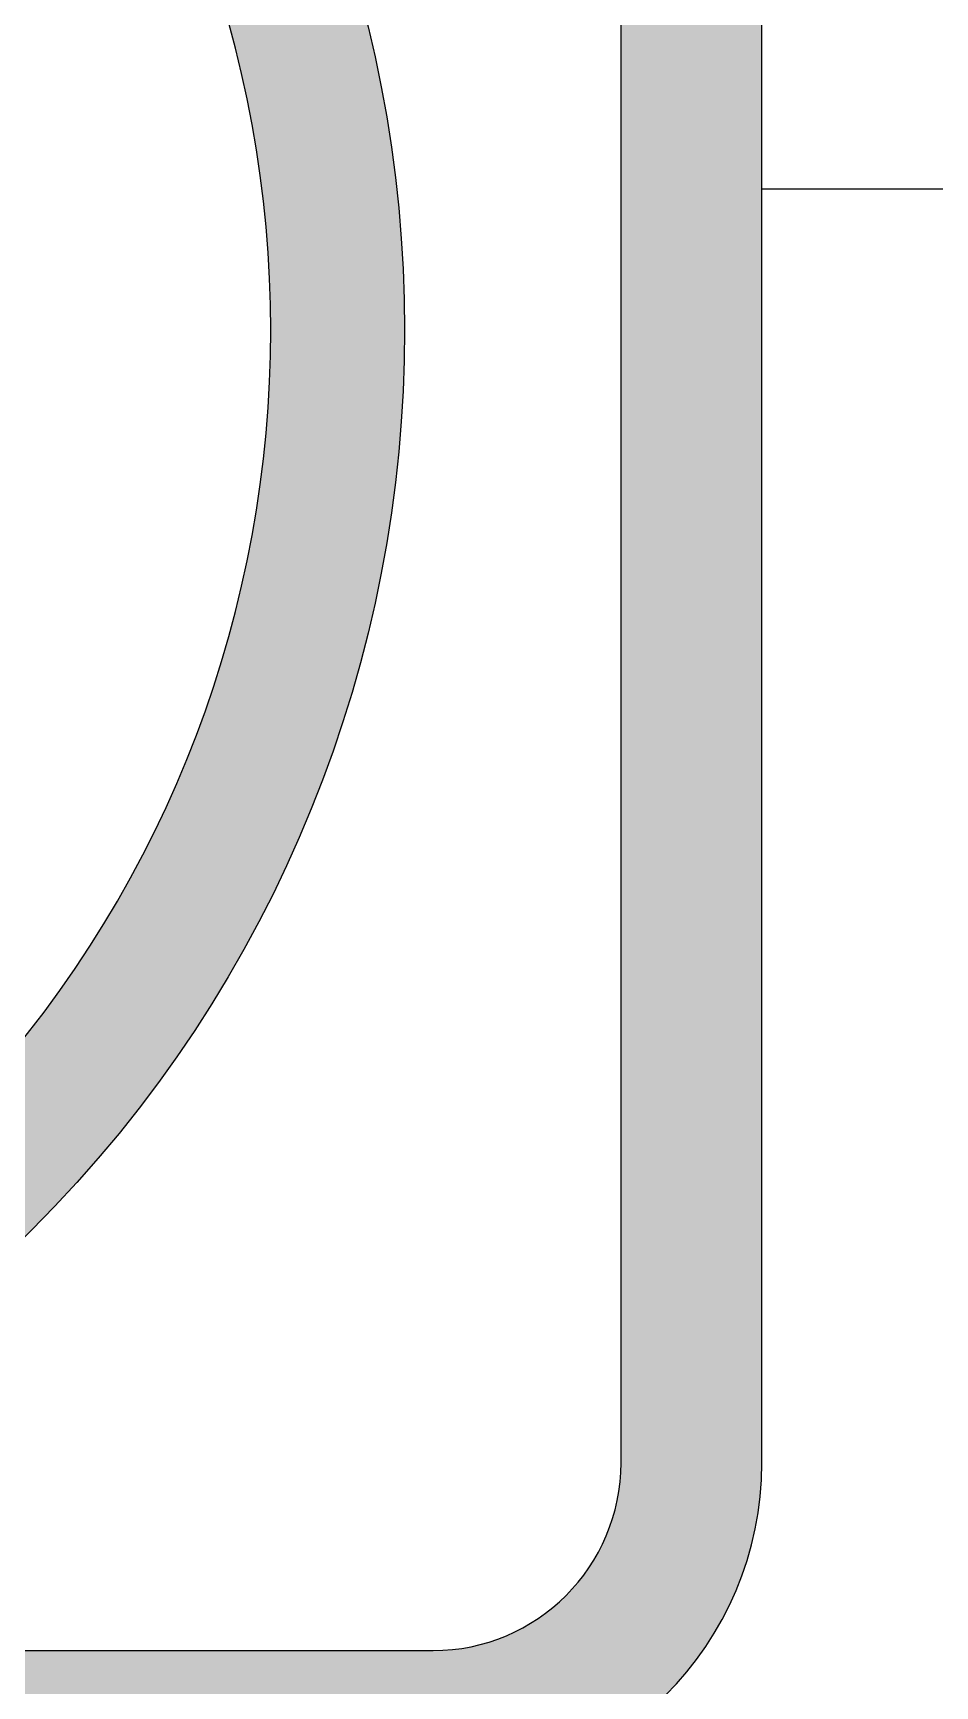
# Model space of a CAD drawing. Header units: millimetres. Extents: x 188.6 to 263.2, y 40.1 to 120.1.
# Drawn here: x 198.2405 to 198.3933, y 109.0638 to 109.3437 of the extents above; entities that cross this region are included whole.
import ezdxf

# ---------------------------------------------------------------- set-up
doc = ezdxf.new("R2010")
doc.units = ezdxf.units.MM
for name, color, linetype in [('INC-PLACAS', 1, 'Continuous'), ('INC-SINALIZAÇÃO', 88, 'Continuous'), ('INC-TEXTO', 7, 'Continuous')]:
    doc.layers.add(name, color=color, linetype=linetype)
doc.styles.add('60-100', font='romans.shx', dxfattribs={"height": 0.16})
doc.styles.add('60-75', font='romans.shx', dxfattribs={"height": 0.12})
doc.dimstyles.new('SETAS75', dxfattribs={"dimtxt": 0.16, "dimasz": 0.15, "dimexe": 0.15, "dimexo": 0, "dimgap": 0.1, "dimtad": 1, "dimzin": 10, "dimdsep": 46, "dimtxsty": '60-100', "dimblk1": 'OPEN', "dimblk2": 'OPEN', "dimsah": 1, "dimcen": 0, "dimclrd": 244, "dimclre": 244, "dimclrt": 7, "dimadec": 0, "dimazin": 0, "dimtfac": 1, "dimtix": 1, "dimtmove": 2, "dimatfit": 3, "dimldrblk": 'OPEN', "dimfxl": 0.15, "dimtolj": 1, "dimtzin": 6, "dimarcsym": 0})

# ---------------------------------------------------------------- blocks, each defined once
blk = doc.blocks.new('PLACA_S4')
at = {"layer": 'INC-PLACAS'}
h = blk.add_hatch(color=10, dxfattribs=at)
h.dxf.hatch_style = 1
h.paths.add_polyline_path([(0.4437929497093729, 0.5000000069834579), (-0.4437929497089126, 0.5000000069834579, 0.4142135623725839), (-0.4999999999973507, 0.4437929566951179), (-0.4999999999980272, 0.0562070502885794, 0.414213562369837), (-0.4437929497135296, 3.2604e-12), (0.4437929497188939, -8.1617e-12, 0.4142135623889166), (0.5000000000135784, 0.0562070502881124), (0.4999999999976293, 0.4437929566975144, 0.4142135623610426)])
h.paths.add_polyline_path([(0.4437929497089499, 0.4759112711471773, -0.4142135623610426), (0.4759112641613485, 0.4437929566961003), (0.4759112641772976, 0.0562070502899109, -0.4142135623889172), (0.4437929497164143, 0.0240887358281191), (-0.4437929497154597, 0.0240887358395411, -0.4142135623698379), (-0.4759112641617464, 0.0562070502862973), (-0.4759112641610699, 0.4437929566950761, -0.4142135623725843), (-0.4437929497089126, 0.4759112711471773)], flags=16)
edge = h.paths.add_edge_path(flags=0)
edge.add_ellipse((0.221107602879826, 0.2500000034942786), major_axis=(0.1539865564436567, 0.1539865564436566), ratio=0.9999999999998932, start_angle=0, end_angle=360)
edge = h.paths.add_edge_path(flags=0)
edge.add_ellipse((0.221107602879826, 0.2500000034942786), major_axis=(0.1378049134048116, 0.1378049134048115), ratio=0.999999999999982, start_angle=1.8766893428863796, end_angle=178.1233106571136, ccw=False)
edge.add_line((0.3543256894868527, 0.392243912740934), (0.2442639906981829, 0.2821822139521053))
edge.add_ellipse((0.2368844628805675, 0.2708899882491096), major_axis=(0.0095386527386833, 0.0095386527386833), ratio=0.9999999999983042, start_angle=-45.000000000048374, end_angle=11.835176669325278, ccw=False)
edge.add_line((0.2503741549503928, 0.270889988248873), (0.2503741549503928, 0.2542257612801653))
edge.add_line((0.2503741549503928, 0.2542257612801653), (0.3708629584471652, 0.374714564776869))
edge.add_ellipse((0.221107602879826, 0.2500000034942786), major_axis=(0.1378049134048111, 0.137804913404811), ratio=0.9999999999999852, start_angle=185.212851510384, end_angle=354.7871484896159, ccw=False)
edge.add_line((0.0963930415971434, 0.1002446479270036), (0.1476566162916562, 0.1515082226214872))
edge.add_line((0.1476566162916562, 0.1515082226214872), (0.1135899993677536, 0.1515082226214872))
edge.add_line((0.1135899993677536, 0.1515082226214872), (0.0788636936333449, 0.1167819168870283))
h.paths.add_polyline_path([(0.1110974080897478, 0.3950828474371519), (0.1379105528593385, 0.3950828474371519), (0.1379105528593385, 0.3515814037627933), (0.1511095440713461, 0.3515814037627933), (0.1245039804745431, 0.3022450595908594), (0.0978984168777402, 0.3515814037627933), (0.1110974080897478, 0.3515814037627933)], flags=0)
h.paths.add_polyline_path([(0.1917781555119973, 0.3950828474371519), (0.2183837191088003, 0.345746503265218), (0.2051847278967927, 0.345746503265218), (0.2051847278967926, 0.3022450595908594), (0.1783715831272019, 0.3022450595908594), (0.1783715831272019, 0.345746503265218), (0.1651725919151943, 0.345746503265218)], flags=0)
edge = h.paths.add_edge_path(flags=0)
edge.add_ellipse((0.0891333645425761, 0.2708899882491096), major_axis=(0.005450658707825201, -0.0054506587078253), ratio=0.9999999999980403, start_angle=134.9999999999439, end_angle=225.0000000000561, ccw=False)
edge.add_line((0.0891333645421507, 0.2785983837175081), (0.2368844628809246, 0.2785983837175081))
edge.add_ellipse((0.2368844628805675, 0.2708899882491096), major_axis=(0.0054506587078253, 0.005450658707825201), ratio=0.9999999999952204, start_angle=-45.00000000013699, end_angle=45.00000000013699, ccw=False)
edge.add_line((0.2445928583490371, 0.2708899882490176), (0.2445928583490371, 0.1649979146915038))
edge.add_ellipse((0.2368844628805675, 0.164997914691412), major_axis=(0.005450658707825201, -0.0054506587078253), ratio=0.9999999999952204, start_angle=314.99999999986306, end_angle=405.00000000013694, ccw=False)
edge.add_line((0.2368844628809243, 0.1572895192230134), (0.0891333645421507, 0.1572895192230135))
edge.add_ellipse((0.0891333645425761, 0.164997914691412), major_axis=(0.005450658707825302, 0.005450658707825302), ratio=0.99999999999804, start_angle=134.9999999999439, end_angle=225.0000000000562, ccw=False)
edge.add_line((0.0814249690741065, 0.164997914691435), (0.0814249690741065, 0.2708899882490865))
edge = h.paths.add_edge_path(flags=0)
edge.add_ellipse((0.1143569629880972, 0.2600992932120789), major_axis=(5.11e-14, 0.0101594323789032), ratio=0.8631304727479049, start_angle=0, end_angle=360)
edge = h.paths.add_edge_path(flags=0)
edge.add_ellipse((0.0990907741529839, 0.2425798711255993), major_axis=(0.0040879940308581, -0.0040879940308581), ratio=0.9999999999986574, start_angle=134.9999999999615, end_angle=225.0000000000385, ccw=False)
edge.add_line((0.0990907741503002, 0.2483611677262161), (0.129377375717435, 0.248361167726216))
edge.add_ellipse((0.1293773757147107, 0.2425798711255993), major_axis=(0.0040879940308689, 0.0040879940308689), ratio=0.9999999999970997, start_angle=-45.000000000083105, end_angle=45.00000000008322, ccw=False)
edge.add_line((0.1351586723160665, 0.2425798711255657), (0.1351586723160665, 0.2075254457260498))
edge.add_ellipse((0.1328461536754588, 0.2075254457258779), major_axis=(0.0016351976123463, 0.0016351976123463), ratio=0.9999999999968043, start_angle=225.0000000000916, end_angle=314.9999999999084, ccw=False)
edge.add_line((0.1328461536748409, 0.2052129270850855), (0.130561228876478, 0.2052129270850855))
edge.add_ellipse((0.130561228875834, 0.2075254457258779), major_axis=(0.0016351976123418, -0.0016351976123418), ratio=0.9999999999929116, start_angle=225.0000000002031, end_angle=314.99999999979696, ccw=False)
edge.add_line((0.1282487102352263, 0.2075254457260758), (0.1282487102352263, 0.2334140210022634))
edge.add_ellipse((0.1273237027789804, 0.2334140210023179), major_axis=(0.0006540790449451001, 0.0006540790449451001), ratio=0.9999999999954092, start_angle=-45.00000000013151, end_angle=45.0000000001315)
edge.add_line((0.1273237027787543, 0.2343390284586349), (0.1267462634566799, 0.2343390284586349))
edge.add_ellipse((0.1267462634564538, 0.2334140210023179), major_axis=(0.0006540790449451001, -0.0006540790449451001), ratio=0.9999999999954092, start_angle=134.9999999998685, end_angle=225.0000000001315)
edge.add_line((0.1258212560005631, 0.233414021003121), (0.1258212560005631, 0.1695477354507582))
edge.add_ellipse((0.1235087373599413, 0.1695477354505783), major_axis=(0.0016351976123519, -0.0016351976123519), ratio=0.9999999999993022, start_angle=314.99999999998, end_angle=405.00000000002, ccw=False)
edge.add_line((0.123508737357154, 0.1672352168088765), (0.1188536507320348, 0.1672352168088764))
edge.add_ellipse((0.1188536507292213, 0.1695477354505783), major_axis=(0.0016351976123463, -0.0016351976123463), ratio=0.9999999999968043, start_angle=225.0000000000915, end_angle=314.9999999999084, ccw=False)
edge.add_line((0.1165411320885994, 0.1695477354507844), (0.1165411320885994, 0.2054233371871669))
edge.add_ellipse((0.1142286134479917, 0.2054233371873124), major_axis=(0.0016351976123519, 0.0016351976123519), ratio=0.9999999999993022, start_angle=-45.00000000001999, end_angle=45.00000000001999)
edge.add_line((0.1142286134474003, 0.2077358558281048), (0.1139692657333664, 0.2077358558281048))
edge.add_ellipse((0.1139692657327487, 0.2054233371873124), major_axis=(0.0016351976123463, 0.0016351976123463), ratio=0.9999999999968043, start_angle=45.00000000009152, end_angle=134.9999999999084)
edge.add_line((0.1116567470921268, 0.2054233371871064), (0.1116567470921268, 0.1695477354506897))
edge.add_ellipse((0.1093442284515333, 0.1695477354505783), major_axis=(0.0016351976123519, -0.0016351976123519), ratio=0.9999999999993022, start_angle=314.99999999998, end_angle=405.00000000002, ccw=False)
edge.add_line((0.1093442284487461, 0.1672352168088764), (0.1049594125105928, 0.1672352168088765))
edge.add_ellipse((0.1049594125077533, 0.1695477354505783), major_axis=(0.0016351976123418, -0.0016351976123418), ratio=0.9999999999929116, start_angle=224.9999999996646, end_angle=314.99999999979696, ccw=False)
edge.add_line((0.1026468938675009, 0.1695477354499404), (0.1026468938675009, 0.233414021002229))
edge.add_ellipse((0.1017218864112408, 0.2334140210023179), major_axis=(0.0006540790449451001, 0.0006540790449451001), ratio=0.9999999999954092, start_angle=-45.00000000013151, end_angle=45.0000000001315)
edge.add_line((0.1017218864110147, 0.2343390284586348), (0.1011444470889545, 0.2343390284586349))
edge.add_ellipse((0.1011444470887284, 0.2334140210023179), major_axis=(0.0006540790449451001, -0.0006540790449451001), ratio=0.9999999999954092, start_angle=134.9999999998685, end_angle=225.0000000001315)
edge.add_line((0.1002194396324683, 0.233414021002229), (0.1002194396324682, 0.2075254457260417))
edge.add_ellipse((0.0979069209918748, 0.2075254457258779), major_axis=(0.0016351976123418, 0.0016351976123418), ratio=0.9999999999929116, start_angle=225.0000000002031, end_angle=314.99999999979696, ccw=False)
edge.add_line((0.0979069209912308, 0.2052129270850855), (0.0956219961928679, 0.2052129270850855))
edge.add_ellipse((0.09562199619225, 0.2075254457258779), major_axis=(0.0016351976123463, -0.0016351976123463), ratio=0.9999999999968043, start_angle=224.999999999553, end_angle=314.9999999999084, ccw=False)
edge.add_line((0.0933094775516281, 0.2075254457261058), (0.0933094775516281, 0.2425798711255252))
edge = h.paths.add_edge_path(flags=0)
edge.add_ellipse((0.1623650911496952, 0.2600992932120789), major_axis=(1.407e-13, 0.0101594323789032), ratio=0.8631304727479049, start_angle=0, end_angle=360)
edge = h.paths.add_edge_path(flags=0)
edge.add_ellipse((0.1470989023145961, 0.2425798711255993), major_axis=(0.0040879940308581, -0.0040879940308581), ratio=0.9999999999986574, start_angle=134.9999999999615, end_angle=225.0000000000385, ccw=False)
edge.add_line((0.1470989023119123, 0.2483611677262161), (0.1773855038790473, 0.2483611677262161))
edge.add_ellipse((0.177385503876323, 0.2425798711255993), major_axis=(0.004087994030868, -0.004087994030868), ratio=0.9999999999975834, start_angle=45.00000000006929, end_angle=134.9999999999308, ccw=False)
edge.add_line((0.1831668004776787, 0.2425798711255657), (0.1831668004776787, 0.2075254457260498))
edge.add_ellipse((0.1808542818370711, 0.2075254457258779), major_axis=(0.0016351976123463, 0.0016351976123463), ratio=0.9999999999968043, start_angle=225.0000000000916, end_angle=314.9999999999084, ccw=False)
edge.add_line((0.1808542818364533, 0.2052129270850855), (0.178569357038064, 0.2052129270850855))
edge.add_ellipse((0.1785693570374462, 0.2075254457258779), major_axis=(0.0016351976123463, -0.0016351976123463), ratio=0.9999999999968043, start_angle=225.0000000000915, end_angle=314.9999999999084, ccw=False)
edge.add_line((0.1762568383968244, 0.207525445726084), (0.1762568383968243, 0.2334140210022977))
edge.add_ellipse((0.1753318309405927, 0.2334140210023179), major_axis=(0.0006540790449451001, 0.0006540790449451001), ratio=0.9999999999954092, start_angle=-45.00000000013151, end_angle=45.0000000001315)
edge.add_line((0.1753318309403667, 0.2343390284586349), (0.1747543916182781, 0.2343390284586349))
edge.add_ellipse((0.1747543916180518, 0.2334140210023179), major_axis=(0.0006540790449451001, -0.0006540790449451001), ratio=0.9999999999954092, start_angle=134.9999999998685, end_angle=225.0000000001315)
edge.add_line((0.1738293841618201, 0.2334140210022976), (0.1738293841618201, 0.1695477354499005))
edge.add_ellipse((0.1715168655215535, 0.1695477354505783), major_axis=(0.0016351976123519, -0.0016351976123519), ratio=0.9999999999993022, start_angle=314.99999999998, end_angle=405.00000000002, ccw=False)
edge.add_line((0.1715168655187662, 0.1672352168088764), (0.1668617788936329, 0.1672352168088764))
edge.add_ellipse((0.1668617788908193, 0.1695477354505783), major_axis=(0.0016351976123519, 0.0016351976123519), ratio=0.9999999999899036, start_angle=134.9999999997108, end_angle=225.0000000002893, ccw=False)
edge.add_line((0.1645492602502117, 0.1695477354507502), (0.1645492602502116, 0.2054233371871669))
edge.add_ellipse((0.162236741609604, 0.2054233371873124), major_axis=(0.0016351976123519, 0.0016351976123519), ratio=0.9999999999993022, start_angle=-45.00000000001999, end_angle=45.00000000001999)
edge.add_line((0.1622367416090124, 0.2077358558281048), (0.1619773938949385, 0.2077358558281049))
edge.add_ellipse((0.1619773938943467, 0.2054233371873124), major_axis=(0.0016351976123519, -0.0016351976123519), ratio=0.9999999999993022, start_angle=134.99999999998, end_angle=225.00000000002)
edge.add_line((0.1596648752537532, 0.2054233371872012), (0.1596648752537533, 0.1695477354507846))
edge.add_ellipse((0.1573523566131314, 0.1695477354505783), major_axis=(0.0016351976123463, 0.0016351976123463), ratio=0.9999999999968043, start_angle=225.0000000000916, end_angle=314.9999999999084, ccw=False)
edge.add_line((0.1573523566103178, 0.1672352168088764), (0.152967540672179, 0.1672352168088764))
edge.add_ellipse((0.1529675406693656, 0.1695477354505783), major_axis=(0.0016351976123463, -0.0016351976123463), ratio=0.9999999999968043, start_angle=225.0000000000915, end_angle=314.9999999999084, ccw=False)
edge.add_line((0.150655022029099, 0.1695477354499267), (0.150655022029099, 0.2334140210022371))
edge.add_ellipse((0.1497300145728531, 0.2334140210023179), major_axis=(0.0006540790449451001, 0.0006540790449451001), ratio=0.9999999999719122, start_angle=-45.00000000080465, end_angle=45.00000000080465)
edge.add_line((0.1497300145726006, 0.2343390284586349), (0.1491525752505789, 0.2343390284586349))
edge.add_ellipse((0.1491525752503264, 0.2334140210023179), major_axis=(0.0006540790449376, 0.0006540790449376), ratio=0.9999999999948578, start_angle=45.0000000001473, end_angle=134.9999999998526)
edge.add_line((0.1482275677940805, 0.233414021002237), (0.1482275677940805, 0.2075254457260498))
edge.add_ellipse((0.1459150491534729, 0.2075254457258779), major_axis=(0.0016351976123463, 0.0016351976123463), ratio=0.9999999999968043, start_angle=225.0000000000916, end_angle=314.9999999999084, ccw=False)
edge.add_line((0.145915049152855, 0.2052129270850855), (0.143630124354492, 0.2052129270850855))
edge.add_ellipse((0.143630124353848, 0.2075254457258779), major_axis=(0.0016351976123418, -0.0016351976123418), ratio=0.9999999999929116, start_angle=224.9999999996646, end_angle=314.99999999979696, ccw=False)
edge.add_line((0.1413176057132262, 0.207525445726132), (0.1413176057132262, 0.2425798711254722))
edge = h.paths.add_edge_path(flags=0)
edge.add_ellipse((0.2103732193112933, 0.2600992932120789), major_axis=(1.407e-13, 0.0101594323789032), ratio=0.8631304727479049, start_angle=0, end_angle=360)
edge = h.paths.add_edge_path(flags=0)
edge.add_ellipse((0.1951070304762084, 0.2425798711255993), major_axis=(0.004087994030868, 0.004087994030868), ratio=0.9999999999975834, start_angle=45.00000000006929, end_angle=134.9999999999308, ccw=False)
edge.add_line((0.195107030473484, 0.2483611677262161), (0.2253936320406189, 0.2483611677262161))
edge.add_ellipse((0.2253936320379353, 0.2425798711255993), major_axis=(0.0040879940308581, 0.0040879940308581), ratio=0.9999999999986567, start_angle=-45.00000000003848, end_angle=45.00000000003848, ccw=False)
edge.add_line((0.231174928639291, 0.2425798711255252), (0.231174928639291, 0.2075254457260841))
edge.add_ellipse((0.2288624099986691, 0.2075254457258779), major_axis=(0.0016351976123463, 0.0016351976123463), ratio=0.9999999999968043, start_angle=225.0000000000916, end_angle=314.9999999999084, ccw=False)
edge.add_line((0.2288624099980513, 0.2052129270850855), (0.226577485199662, 0.2052129270850855))
edge.add_ellipse((0.2265774851990443, 0.2075254457258779), major_axis=(0.0016351976123463, -0.0016351976123463), ratio=0.9999999999968043, start_angle=225.0000000000915, end_angle=314.9999999999084, ccw=False)
edge.add_line((0.2242649665584367, 0.2075254457260496), (0.2242649665584366, 0.2334140210022371))
edge.add_ellipse((0.2233399591021907, 0.2334140210023179), major_axis=(0.0006540790449376, -0.0006540790449376), ratio=0.999999999994858, start_angle=45.00000000014731, end_angle=134.9999999998526)
edge.add_line((0.2233399591019384, 0.2343390284586348), (0.2227625197799306, 0.2343390284586349))
edge.add_ellipse((0.2227625197796783, 0.2334140210023179), major_axis=(0.0006540790449376, 0.0006540790449376), ratio=0.9999999999948578, start_angle=45.0000000001473, end_angle=134.9999999998526)
edge.add_line((0.2218375123234182, 0.2334140210022028), (0.2218375123234181, 0.1695477354498925))
edge.add_ellipse((0.2195249936831658, 0.1695477354505783), major_axis=(0.0016351976123463, 0.0016351976123463), ratio=0.9999999999968043, start_angle=225.0000000000916, end_angle=314.9999999999084, ccw=False)
edge.add_line((0.2195249936803523, 0.1672352168088764), (0.2148699070552188, 0.1672352168088764))
edge.add_ellipse((0.2148699070524316, 0.1695477354505783), major_axis=(0.0016351976123519, 0.0016351976123519), ratio=0.9999999999993022, start_angle=134.99999999998, end_angle=225.00000000002, ccw=False)
edge.add_line((0.2125573884118239, 0.1695477354507239), (0.2125573884118239, 0.2054233371871063))
edge.add_ellipse((0.210244869771202, 0.2054233371873124), major_axis=(0.0016351976123463, -0.0016351976123463), ratio=0.9999999999968043, start_angle=45.00000000009155, end_angle=134.9999999999084)
edge.add_line((0.2102448697705843, 0.2077358558281048), (0.2099855220565648, 0.2077358558281048))
edge.add_ellipse((0.2099855220559732, 0.2054233371873124), major_axis=(0.0016351976123519, -0.0016351976123519), ratio=0.9999999999993022, start_angle=134.99999999998, end_angle=225.00000000002)
edge.add_line((0.2076730034153513, 0.2054233371871326), (0.2076730034153513, 0.169547735450758))
edge.add_ellipse((0.2053604847747295, 0.1695477354505783), major_axis=(0.0016351976123519, -0.0016351976123519), ratio=0.9999999999993022, start_angle=315.0000000005185, end_angle=405.00000000002, ccw=False)
edge.add_line((0.205360484771964, 0.1672352168088765), (0.2009756688337651, 0.1672352168088764))
edge.add_ellipse((0.2009756688309778, 0.1695477354505783), major_axis=(0.0016351976123519, 0.0016351976123519), ratio=0.9999999999993022, start_angle=134.99999999998, end_angle=225.00000000002, ccw=False)
edge.add_line((0.1986631501903559, 0.1695477354507582), (0.198663150190356, 0.2334140210030947))
edge.add_ellipse((0.1977381427344653, 0.2334140210023179), major_axis=(0.0006540790449376, -0.0006540790449376), ratio=0.999999999994858, start_angle=45.00000000014731, end_angle=134.9999999998526)
edge.add_line((0.197738142734213, 0.2343390284586349), (0.1971607034121647, 0.2343390284586349))
edge.add_ellipse((0.1971607034119387, 0.2334140210023179), major_axis=(0.0006540790449451001, -0.0006540790449451001), ratio=0.9999999999954092, start_angle=134.9999999998685, end_angle=225.0000000001315)
edge.add_line((0.1962356959556928, 0.2334140210022633), (0.1962356959556927, 0.2075254457260841))
edge.add_ellipse((0.1939231773150709, 0.2075254457258779), major_axis=(0.0016351976123463, 0.0016351976123463), ratio=0.9999999999968043, start_angle=225.0000000000916, end_angle=314.9999999999084, ccw=False)
edge.add_line((0.1939231773144531, 0.2052129270850855), (0.19163825251609, 0.2052129270850855))
edge.add_ellipse((0.1916382525154461, 0.2075254457258779), major_axis=(0.0016351976123411, 0.0016351976123411), ratio=0.9999999999937966, start_angle=134.9999999992838, end_angle=225.0000000001777, ccw=False)
edge.add_line((0.1893257338748526, 0.2075254457260634), (0.1893257338748526, 0.2425798711255658))
edge = h.paths.add_edge_path(flags=0)
edge.add_spline(control_points=[(0.279480870827598, 0.1918098520418425), (0.2767192339690325, 0.1911442447481022), (0.2730050301729818, 0.1889571573692592), (0.2711955566218336, 0.184868380854823), (0.270433906701939, 0.1801141580153853), (0.2710054468644074, 0.176690988795599), (0.2718623534780846, 0.1726973450286096), (0.2730050301729818, 0.1695595740511635), (0.2753339756090867, 0.164749816866788), (0.2775712970219786, 0.163360975334399), (0.2779353713345358, 0.1630593192112428), (0.2780867326063543, 0.1632858027569455), (0.2787672528846059, 0.1639351521707795), (0.2794477731628007, 0.1650373077081895), (0.281492159407847, 0.1683750023266839), (0.2824213158019404, 0.1714052459346931), (0.2826687410276207, 0.1756725371988068), (0.2813060859509875, 0.1790739755879258), (0.2798199200764913, 0.1824136018367426), (0.2788730039598448, 0.1841747649341414), (0.2791127602144314, 0.1878859079024551), (0.279712150850969, 0.1906392846312883), (0.2804314196147857, 0.1919561729682755), (0.2808120427596918, 0.1923259190280078), (0.2806421145051843, 0.1923358991134591), (0.2801424204930356, 0.1920564567280962), (0.279480870827598, 0.1918098520418425)], knot_values=[0, 0, 0, 0, 1, 2, 3, 4, 5, 6, 7, 8, 9, 10, 11, 12, 13, 14, 15, 16, 17, 18, 19, 20, 21, 22, 23, 24, 24, 24, 24], degree=3, periodic=0)
edge = h.paths.add_edge_path(flags=0)
edge.add_spline(control_points=[(0.2999909286075422, 0.1835394198333233), (0.2989685336700063, 0.184628214933582), (0.2977419019229899, 0.1873502026846836), (0.2959913583603395, 0.1915279951199409), (0.2951263791455147, 0.1957801552871388), (0.2947271890178769, 0.1994343151882276), (0.2955921682327442, 0.2043509558661753), (0.2987860928836596, 0.2091347970226707), (0.3025790045410446, 0.2116594366380013)], knot_values=[0, 0, 0, 0, 1, 2, 3, 4, 5, 6, 6, 6, 6], degree=3, periodic=0)
edge.add_spline(control_points=[(0.3025790045410446, 0.2116594366380013), (0.3034092715708567, 0.2124068162429467), (0.3041632525196718, 0.2130481172007421), (0.3039957460455298, 0.2123789685856536), (0.3039400450974767, 0.2112636135816501), (0.3036429733745933, 0.2095589506434408), (0.3027283476626223, 0.2081540121998842), (0.3026577124024214, 0.2052736308387466), (0.3032207763336743, 0.2024635929810756), (0.3050500277576731, 0.198529507787498), (0.3065333682217499, 0.1962324785026794), (0.3057418496774886, 0.1893022751537501), (0.304984639688243, 0.1876278744093724), (0.3036591185769168, 0.1846298246255173), (0.3017386467598015, 0.1832794547117373), (0.3007921342731805, 0.1830363913459223), (0.2999909286075564, 0.1835394198333233)], knot_values=[0, 0, 0, 0, 1, 2, 3, 4, 5, 6, 7, 8, 9, 10, 11, 12, 13, 14, 14, 14, 14], degree=3, periodic=0)
edge = h.paths.add_edge_path(flags=0)
edge.add_spline(control_points=[(0.2617651439409059, 0.1073132998199071), (0.2586906937871589, 0.1092138621716003), (0.2551766905000221, 0.113745947631287), (0.2541514701520811, 0.1201785954435763), (0.2547371373666323, 0.127634684894474), (0.2554539843500692, 0.1368698050146122), (0.2554895037951894, 0.1391185435641091), (0.2557042349862115, 0.1422595339245163), (0.2545958668462163, 0.1447223613977258), (0.2529874010640896, 0.1456859225263543), (0.2518790329241511, 0.1458287021323485), (0.2525329136184808, 0.1463813091068005), (0.254964784719462, 0.1481799780085566), (0.2600985554303605, 0.1475504277959772), (0.2618995527502932, 0.1460217041021679), (0.2652319225112052, 0.1399064873867246), (0.2682042542601408, 0.1329819179572951), (0.2691947624230835, 0.1315430150298198), (0.270636125361122, 0.1311834100242777), (0.2726171416870216, 0.1324423494806979), (0.273968495122034, 0.1347805868590512), (0.2745985616429607, 0.1383776027241765), (0.274238523631027, 0.1431438982472173), (0.2723196663340985, 0.1465662626214907), (0.2692726630243527, 0.1497193256645914), (0.2666135482005671, 0.1524298846079546), (0.2658930685466032, 0.1564681168201787), (0.266034339067005, 0.1609206835364603), (0.26586118177201, 0.1661921001459632), (0.265601647644587, 0.1711179160629399), (0.2660048740727348, 0.173696158392886), (0.2666010356687849, 0.1763326715436051), (0.2678308964562888, 0.1747683736748513), (0.268459752087054, 0.1732512397566097), (0.2690882040877369, 0.1710538503548378), (0.270136431349016, 0.1683857872576482), (0.2718078634202499, 0.1642458225651353), (0.2740520465441136, 0.1616096313528033), (0.2773525295304466, 0.1588416064350895), (0.2819728828072385, 0.1556780803994116), (0.2858013139097295, 0.1526463880691153), (0.2887054321788298, 0.1498782021817533), (0.2897613284112594, 0.1465830034094324), (0.290802693961524, 0.1427955610797653), (0.2910057198808289, 0.1403631567691264), (0.2905488106548972, 0.1352956880300553), (0.2904979532675469, 0.1328125784466465), (0.2907518365742021, 0.1318496611957016), (0.291601881476879, 0.1316761364887498), (0.2930085322298481, 0.133591347030233), (0.2950545329951524, 0.1399752211991654), (0.2949265822666547, 0.1468698503740597), (0.2937758329706241, 0.1526153210297707), (0.2914739307483813, 0.1555520415813589), (0.2881496335886311, 0.161042215218913), (0.2868503484311446, 0.1651787995606355), (0.2877940355072894, 0.169419852858482), (0.2914121753494783, 0.1724042202686178), (0.2958416116087079, 0.1734471391710031), (0.299596985670675, 0.174956707540332), (0.3000845707810811, 0.1774403000299571), (0.3000845707810811, 0.1798263452355968), (0.3014500512681337, 0.1819203924651447), (0.3024744643559529, 0.1823099377261315), (0.3029620494663163, 0.1826507093446707), (0.3031081635474067, 0.1826994829862087), (0.3032058420215122, 0.1820663914531906), (0.3032853571429825, 0.1796389771852773), (0.302916842899819, 0.1770625055150958), (0.3021794107834097, 0.172522854507406), (0.301956203361172, 0.1665304572270543), (0.3030145213739246, 0.1624552021185082), (0.3066423483374763, 0.1579269799176473), (0.3088344631838282, 0.1549081651173765), (0.3092881433693009, 0.1532477686860147), (0.3103460577519712, 0.1512855551627581), (0.3132182892464641, 0.150757254524251), (0.3157127230064702, 0.1520403393478773), (0.3181639683502624, 0.1546552826366678), (0.3193066450451596, 0.1616907597872341), (0.3225360891412521, 0.1718343895981889), (0.3249909671555144, 0.1780737135013624), (0.3269994303253583, 0.1814162371938437), (0.328487210720084, 0.1824560976829161), (0.3289336255645168, 0.1826788789394413), (0.3292311009174256, 0.1817875929446018), (0.3295285762703486, 0.1800048599852744), (0.3285618822808658, 0.1774794155253403), (0.3268036697471075, 0.1740877962520244), (0.3258297104165564, 0.1696197765004399), (0.3274898408461127, 0.1607790307143659), (0.330994560641912, 0.156358657821329), (0.3405868289762708, 0.1473336023973388), (0.3477807275044853, 0.1372034939922742), (0.3496191419462775, 0.1276580540861687), (0.3489340009169695, 0.1208871222961534), (0.3403603033121669, 0.1073132998199071)], knot_values=[0.0100427626559849, 0.0100427626559849, 0.0100427626559849, 0.0100427626559849, 1.010042762655984, 2.010042762655984, 3.010042762655984, 4.010042762655984, 5.010042762655983, 6.010042762655983, 7.010042762655983, 8.010042762655983, 9.010042762655985, 10.01004276265598, 11.01004276265598, 12.01004276265598, 13.01004276265598, 14.01004276265598, 15.01004276265598, 16.01004276265598, 17.01004276265598, 18.01004276265598, 19.01004276265598, 20.01004276265598, 21.01004276265598, 22.01004276265599, 23.01004276265599, 24.01004276265599, 25.01004276265599, 26.01004276265598, 27.01004276265599, 28.01004276265599, 29.01004276265599, 30.01004276265599, 31.01004276265598, 32.01004276265598, 33.01004276265598, 34.01004276265598, 35.01004276265598, 36.01004276265598, 37.01004276265599, 38.01004276265599, 39.01004276265599, 40.01004276265597, 41.01004276265597, 42.01004276265599, 43.01004276265596, 44.01004276265597, 45.01004276265597, 46.01004276265597, 47.01004276265599, 48.01004276265597, 49.01004276265599, 50.01004276265597, 51.01004276265597, 52.01004276265599, 53.01004276265597, 54.01004276265599, 55.01004276265597, 56.01004276265597, 57.01004276265599, 58.01004276265597, 59.01004276265599, 60.01004276265597, 61.01004276265597, 62.01004276265599, 63.01004276265597, 64.010042762656, 65.01004276265597, 66.01004276265597, 67.010042762656, 68.01004276265597, 69.010042762656, 70.01004276265597, 71.01004276265598, 72.01004276265598, 73.01004276265598, 74.01004276265598, 75.01004276265598, 76.01004276265598, 77.01004276265598, 78.01004276265598, 79.01004276265598, 80.01004276265598, 81.01004276265598, 82.01004276265598, 83.01004276265598, 84.01004276265598, 85.01004276265598, 86.01004276265598, 87.01004276265598, 88.01004276265598, 89.01004276265598, 90.01004276265598, 91.01004276265598, 92.01004276265598, 93.010042762656, 94, 94, 94, 94], degree=3, periodic=0)
edge.add_line((0.3403603033121668, 0.1073132998199072), (0.2617651439409059, 0.1073132998199071))
edge = h.paths.add_edge_path(flags=0)
edge.add_spline(control_points=[(0.3192186536924737, 0.194704559654383), (0.3154136331333035, 0.189408997677674), (0.3132231328072095, 0.1850345009825105), (0.3118394889675216, 0.1813505617947157), (0.3128772218472449, 0.1768609721821122), (0.3137995165303664, 0.1726014074356499), (0.3137995165303664, 0.169608347693611), (0.3135690437671172, 0.1675361922634693), (0.3128772218472449, 0.1652336900297087), (0.3127621872806685, 0.1625859090408994), (0.3152985985667271, 0.1646580644710411), (0.3191032154958151, 0.1688025362991539), (0.3214091540185819, 0.17490390967032), (0.3224464832682656, 0.1816960015175937), (0.3221009759384543, 0.1879124678071093), (0.3217550649784897, 0.1928625900609404), (0.3214672767470006, 0.1948228719547842), (0.3209639500643107, 0.1967417847854449), (0.320701186896386, 0.1965608554992286), (0.3201744496703895, 0.1957811211013904), (0.319556895681302, 0.1950920123163087), (0.3192186536924737, 0.194704559654383)], knot_values=[0, 0, 0, 0, 1, 2, 3, 4, 5, 6, 7, 8, 9, 10, 11, 12, 13, 14, 15, 16, 17, 18, 19, 19, 19, 19], degree=3, periodic=0)
h.paths.add_polyline_path([(-0.4603779071038571, 0.0612210130435283), (-0.0121923682225475, 0.0612210130435283), (-0.0121923682225475, 0.1387789939439376), (-0.4603779071038571, 0.1387789939439376)], flags=8)
h.paths.add_polyline_path([(-0.4108997352075407, 0.1362124864403451), (-0.0616705401188639, 0.1362124864403451), (-0.0616705401188639, 0.2138216269587625), (-0.4108997352075407, 0.2138216269587625)], flags=8)
h.paths.add_polyline_path([(-0.385352327294853, 0.2086971385547607), (-0.0872179480315515, 0.2086971385547607), (-0.0872179480315515, 0.3013983663855928), (-0.385352327294853, 0.3013983663855928)], flags=8)
h.paths.add_polyline_path([(-0.4783548426427384, 0.2882712347342241), (0.0057845673163339, 0.2882712347342241), (0.0057845673163339, 0.3977604912144423), (-0.4783548426427384, 0.3977604912144423)], flags=24)
h.paths.add_polyline_path([(-0.4086037341843482, 0.3778943588818548), (-0.0639665411420563, 0.3778943588818548), (-0.0639665411420563, 0.4671448704780349), (-0.4086037341843482, 0.4671448704780349)], flags=8)
h = blk.add_hatch(color=10, dxfattribs=at)
h.dxf.hatch_style = 1
edge = h.paths.add_edge_path()
edge.add_ellipse((0.221107602879826, 0.2500000034942786), major_axis=(0.1378049134048115, 0.1378049134048115), ratio=0.9999999999999032, start_angle=1.876689342886607, end_angle=178.1233106571135, ccw=False)
edge.add_line((0.3543256894868421, 0.3922439127409234), (0.1627708470652323, 0.2006890703196404))
edge.add_line((0.1627708470655023, 0.2006890703187309), (0.1630019346714562, 0.1668535410008189))
edge.add_line((0.1630019346713993, 0.1668535410008189), (0.3708629584471055, 0.3747145647766956))
edge.add_ellipse((0.221107602879826, 0.2500000034942786), major_axis=(0.1378049134048216, -0.1378049134048218), ratio=0.9999999999999216, start_angle=297.87005436223717, end_angle=444.7871484896164, ccw=False)
edge.add_line((0.1637060379659516, 0.0637597053237187), (0.163869082096781, 0.0398870080143752))
edge.add_ellipse((0.221107602879826, 0.2500000034942786), major_axis=(0.1539865564436628, -0.1539865564436628), ratio=0.9999999999998768, start_angle=299.7613863063559, end_angle=405.0000000000034)
edge.add_ellipse((0.221107602879826, 0.2500000034942786), major_axis=(0.1539865564436487, -0.1539865564436489), ratio=0.9999999999999962, start_angle=45.00000000000011, end_angle=225.0000000000001)
edge.add_ellipse((0.221107602879826, 0.2500000034942786), major_axis=(0.15398655644365, 0.1539865564436499), ratio=0.9999999999998866, start_angle=134.9999999999967, end_angle=209.7613863063615)
edge.add_line((0.1638690820968236, 0.0398870080143752), (0.1637060379659942, 0.0637597053237187))
edge.add_ellipse((0.221107602879826, 0.2500000034942786), major_axis=(0.1378049134048635, -0.1378049134048636), ratio=0.9999999999996348, start_angle=275.2128515103821, end_angle=297.87005436223035, ccw=False)
edge.add_line((0.0963930415970964, 0.1002446479269565), (0.1630019346713567, 0.1668535410008189))
edge.add_line((0.1630019346713993, 0.1668535410008189), (0.1627708470654454, 0.2006890703187309))
edge.add_line((0.1627708470655023, 0.2006890703187309), (0.0788636936333944, 0.1167819168867936))
at = {"layer": 'INC-PLACAS', "color": 10}
for points in [[(-0.4437929497097181, 0.5000000069834579, 0.4142135623710969), (-0.4999999999973507, 0.4437929566945978), (-0.4999999999980272, 0.0562070502803657, 0.4142135623710974), (-0.4437929497050739, 3.2604e-12), (0.443792949708665, -8.1617e-12, 0.4142135623710969), (0.5000000000135784, 0.0562070502744639), (0.4999999999976292, 0.4437929566959639, 0.4142135623710975), (0.4437929497089938, 0.5000000069834579)], [(-0.4437929497093729, 0.4759112711471773, 0.4142135623710975), (-0.4759112641610699, 0.4437929566947787), (-0.4759112641617464, 0.0562070502803236, 0.4142135623710974), (-0.4437929497093478, 0.0240887358395412), (0.443792949708975, 0.0240887358281191, 0.4142135623710974), (0.4759112641772976, 0.0562070502805176), (0.4759112641613485, 0.4437929566949726, 0.4142135623710975), (0.443792949708975, 0.4759112711471773)]]:
    blk.add_lwpolyline(points, format="xyb", close=True, dxfattribs=at)
for major_axis, ratio, start_param, end_param in [((0.1539865564436567, 0.1539865564436566), 0.9999999999998932, -0.7853981633975017, 5.497787143782083), ((0.1378049134048111, 0.137804913404811), 0.9999999999999848, 3.232574075863553, 6.192203884905824)]:
    blk.add_ellipse((0.221107602879826, 0.2500000034942786), major_axis=major_axis, ratio=ratio, start_param=start_param, end_param=end_param, dxfattribs=at)
blk = doc.blocks.new('_OPEN')
at = {"color": 0, "linetype": 'ByBlock'}
for p, q in [((-1, 0.1666666666666666), (0, 0)), ((0, 0), (-1, -0.1666666666666666)), ((0, 0), (-1, 0))]:
    blk.add_line(p, q, dxfattribs=at)

msp = doc.modelspace()

# ---------------------------------------------------------------- block references
at = {"layer": 'INC-SINALIZAÇÃO', "xscale": 0.99, "yscale": 0.99, "zscale": 0.99}
msp.add_blockref('PLACA_S4', (197.8689556286626, 109.0459553889427), dxfattribs=at)

# ---------------------------------------------------------------- leaders
at = {"layer": 'INC-TEXTO'}
msp.add_leader([(198.8238419872283, 109.317303240871), (198.363955628668, 109.317303240871)], dimstyle='SETAS75', override={"dimtxsty": '60-75'}, dxfattribs=at)

doc.saveas('drawing.dxf')
